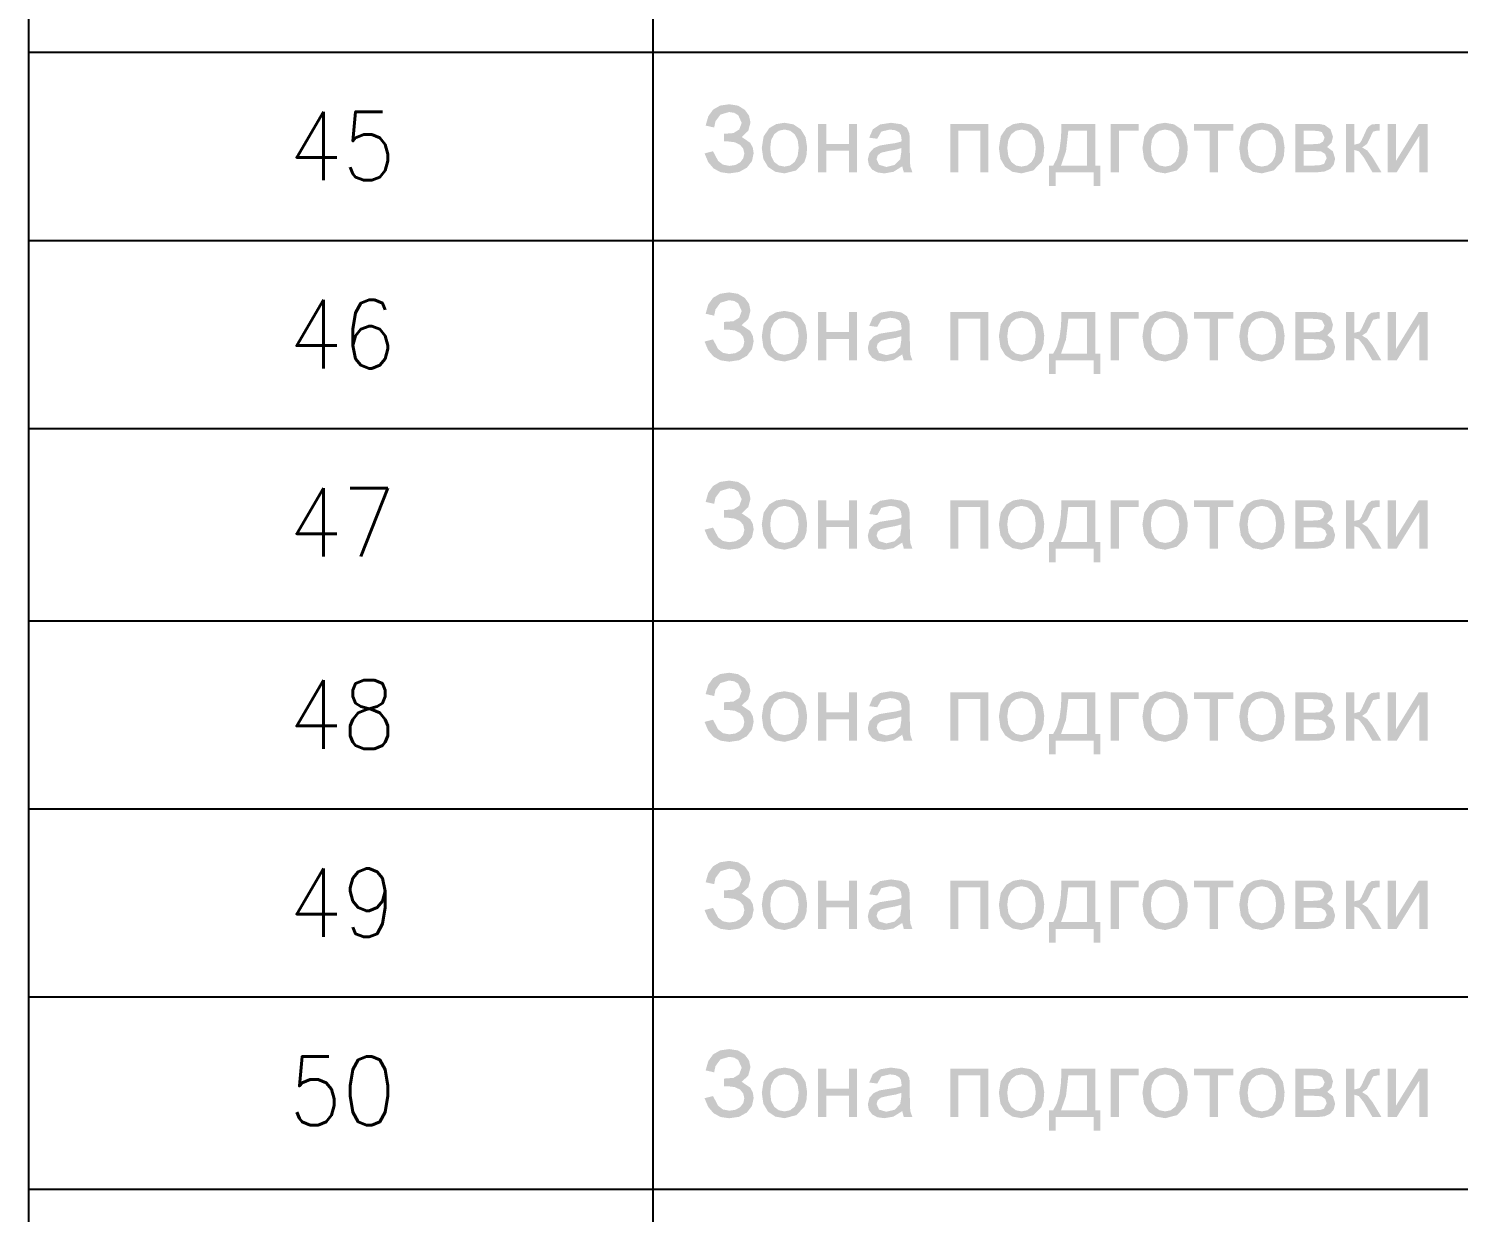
# Model space of a CAD drawing. Header units: millimetres. Extents: x 0 to 420, y 0 to 297.
# Drawn here: x 28.91 to 44.04, y 136.53 to 149.05 of the extents above; entities that cross this region are included whole.
import ezdxf

# ---------------------------------------------------------------- set-up
doc = ezdxf.new("R2010")
doc.units = ezdxf.units.MM
doc.layers.get('0').update_dxf_attribs({"linetype": 'CONTINUOUS'})
doc.styles.get("Standard").update_dxf_attribs({"font": 'STANDARD'})

msp = doc.modelspace()

# ---------------------------------------------------------------- hatches: boundary and pattern name
at = {"true_color": 0x0000fb}
for points in [[(36.063149, 147.731207), (36.152446, 147.754358), (36.207016, 147.65128), (36.258211, 147.612351), (36.323874, 147.599466), (36.390158, 147.608975), (36.440732, 147.6375), (36.472978, 147.679668), (36.483727, 147.730104), (36.472289, 147.782194), (36.438527, 147.822708), (36.384852, 147.848753), (36.315055, 147.857435), (36.270406, 147.857435), (36.270406, 147.939015), (36.369074, 147.946181), (36.429707, 147.984214), (36.456166, 148.054219), (36.419786, 148.134696), (36.37748, 148.160259), (36.322772, 148.168872), (36.23127, 148.141862), (36.178905, 148.071306), (36.164573, 148.005161), (36.074725, 148.025556), (36.102725, 148.124034), (36.153618, 148.194503), (36.227351, 148.23686), (36.323874, 148.251003), (36.416547, 148.236533), (36.488136, 148.193125), (36.533543, 148.130631), (36.54877, 148.058628), (36.525343, 147.970572), (36.455615, 147.904839), (36.546014, 147.843655), (36.573299, 147.793149), (36.582394, 147.733963), (36.564617, 147.649696), (36.511287, 147.580725), (36.429018, 147.534836), (36.324425, 147.51954), (36.232751, 147.532769), (36.158647, 147.572457), (36.102113, 147.638602)], [(37.262357, 148.043746), (37.349449, 148.043746), (37.349449, 147.830977), (37.589779, 147.830977), (37.589779, 148.043746), (37.676871, 148.043746), (37.676871, 147.531667), (37.589779, 147.531667), (37.589779, 147.758767), (37.349449, 147.758767), (37.349449, 147.531667), (37.262357, 147.531667)], [(38.661615, 148.043746), (39.065655, 148.043746), (39.065655, 147.531667), (38.979115, 147.531667), (38.979115, 147.972088), (38.748707, 147.972088), (38.748707, 147.531667), (38.661615, 147.531667)], [(40.358694, 148.043746), (40.653594, 148.043746), (40.653594, 147.972088), (40.445786, 147.972088), (40.445786, 147.531667), (40.358694, 147.531667)], [(41.241099, 148.043746), (41.657267, 148.043746), (41.657267, 147.972088), (41.492453, 147.972088), (41.492453, 147.531667), (41.406464, 147.531667), (41.406464, 147.972088), (41.241099, 147.972088)], [(42.84718, 148.043746), (42.934272, 148.043746), (42.934272, 147.822708), (42.992149, 147.838142), (43.012544, 147.869217), (43.041207, 147.931298), (43.063945, 147.981389), (43.082549, 148.011224), (43.118929, 148.037131), (43.186177, 148.043746), (43.203265, 148.043746), (43.203265, 147.972088), (43.179011, 147.972639), (43.135465, 147.962166), (43.122305, 147.941082), (43.104597, 147.899327), (43.068217, 147.829874), (43.017505, 147.794596), (43.07304, 147.76111), (43.127748, 147.690417), (43.222557, 147.531667), (43.127197, 147.531667), (43.034593, 147.690417), (42.984432, 147.753255), (42.934272, 147.768689), (42.934272, 147.531667), (42.84718, 147.531667)], [(43.28992, 148.043746), (43.377012, 148.043746), (43.377012, 147.653485), (43.617342, 148.043746), (43.711049, 148.043746), (43.711049, 147.531667), (43.624508, 147.531667), (43.624508, 147.919722), (43.383627, 147.531667), (43.28992, 147.531667)], [(36.063149, 145.74154), (36.152446, 145.764691), (36.207016, 145.661614), (36.258211, 145.622684), (36.323874, 145.609799), (36.390158, 145.619308), (36.440732, 145.647833), (36.472978, 145.690001), (36.483727, 145.740437), (36.472289, 145.792527), (36.438527, 145.833042), (36.384852, 145.859087), (36.315055, 145.867768), (36.270406, 145.867768), (36.270406, 145.949348), (36.369074, 145.956514), (36.429707, 145.994548), (36.456166, 146.064552), (36.419786, 146.14503), (36.37748, 146.170592), (36.322772, 146.179205), (36.23127, 146.152195), (36.178905, 146.08164), (36.164573, 146.015494), (36.074725, 146.035889), (36.102725, 146.134367), (36.153618, 146.204836), (36.227351, 146.247194), (36.323874, 146.261336), (36.416547, 146.246867), (36.488136, 146.203458), (36.533543, 146.140964), (36.54877, 146.068962), (36.525343, 145.980905), (36.455615, 145.915173), (36.546014, 145.853988), (36.573299, 145.803483), (36.582394, 145.744296), (36.564617, 145.660029), (36.511287, 145.591058), (36.429018, 145.545169), (36.324425, 145.529873), (36.232751, 145.543102), (36.158647, 145.58279), (36.102113, 145.648936)], [(37.262357, 146.054079), (37.349449, 146.054079), (37.349449, 145.84131), (37.589779, 145.84131), (37.589779, 146.054079), (37.676871, 146.054079), (37.676871, 145.542), (37.589779, 145.542), (37.589779, 145.769101), (37.349449, 145.769101), (37.349449, 145.542), (37.262357, 145.542)], [(38.661615, 146.054079), (39.065655, 146.054079), (39.065655, 145.542), (38.979115, 145.542), (38.979115, 145.982421), (38.748707, 145.982421), (38.748707, 145.542), (38.661615, 145.542)], [(40.358694, 146.054079), (40.653594, 146.054079), (40.653594, 145.982421), (40.445786, 145.982421), (40.445786, 145.542), (40.358694, 145.542)], [(41.241099, 146.054079), (41.657267, 146.054079), (41.657267, 145.982421), (41.492453, 145.982421), (41.492453, 145.542), (41.406464, 145.542), (41.406464, 145.982421), (41.241099, 145.982421)], [(42.84718, 146.054079), (42.934272, 146.054079), (42.934272, 145.833042), (42.992149, 145.848476), (43.012544, 145.87955), (43.041207, 145.941631), (43.063945, 145.991723), (43.082549, 146.021557), (43.118929, 146.047464), (43.186177, 146.054079), (43.203265, 146.054079), (43.203265, 145.982421), (43.179011, 145.982972), (43.135465, 145.972499), (43.122305, 145.951415), (43.104597, 145.909661), (43.068217, 145.840207), (43.017505, 145.80493), (43.07304, 145.771443), (43.127748, 145.70075), (43.222557, 145.542), (43.127197, 145.542), (43.034593, 145.70075), (42.984432, 145.763589), (42.934272, 145.779023), (42.934272, 145.542), (42.84718, 145.542)], [(43.28992, 146.054079), (43.377012, 146.054079), (43.377012, 145.663819), (43.617342, 146.054079), (43.711049, 146.054079), (43.711049, 145.542), (43.624508, 145.542), (43.624508, 145.930056), (43.383627, 145.542), (43.28992, 145.542)], [(36.063149, 143.751873), (36.152446, 143.775024), (36.207016, 143.671947), (36.258211, 143.633017), (36.323874, 143.620133), (36.390158, 143.629641), (36.440732, 143.658167), (36.472978, 143.700335), (36.483727, 143.750771), (36.472289, 143.802861), (36.438527, 143.843375), (36.384852, 143.86942), (36.315055, 143.878102), (36.270406, 143.878102), (36.270406, 143.959681), (36.369074, 143.966847), (36.429707, 144.004881), (36.456166, 144.074885), (36.419786, 144.155363), (36.37748, 144.180925), (36.322772, 144.189538), (36.23127, 144.162529), (36.178905, 144.091973), (36.164573, 144.025827), (36.074725, 144.046222), (36.102725, 144.1447), (36.153618, 144.21517), (36.227351, 144.257527), (36.323874, 144.271669), (36.416547, 144.2572), (36.488136, 144.213792), (36.533543, 144.151298), (36.54877, 144.079295), (36.525343, 143.991238), (36.455615, 143.925506), (36.546014, 143.864321), (36.573299, 143.813816), (36.582394, 143.754629), (36.564617, 143.670362), (36.511287, 143.601391), (36.429018, 143.555503), (36.324425, 143.540207), (36.232751, 143.553436), (36.158647, 143.593123), (36.102113, 143.659269)], [(37.262357, 144.064412), (37.349449, 144.064412), (37.349449, 143.851643), (37.589779, 143.851643), (37.589779, 144.064412), (37.676871, 144.064412), (37.676871, 143.552333), (37.589779, 143.552333), (37.589779, 143.779434), (37.349449, 143.779434), (37.349449, 143.552333), (37.262357, 143.552333)], [(38.661615, 144.064412), (39.065655, 144.064412), (39.065655, 143.552333), (38.979115, 143.552333), (38.979115, 143.992754), (38.748707, 143.992754), (38.748707, 143.552333), (38.661615, 143.552333)], [(40.358694, 144.064412), (40.653594, 144.064412), (40.653594, 143.992754), (40.445786, 143.992754), (40.445786, 143.552333), (40.358694, 143.552333)], [(41.241099, 144.064412), (41.657267, 144.064412), (41.657267, 143.992754), (41.492453, 143.992754), (41.492453, 143.552333), (41.406464, 143.552333), (41.406464, 143.992754), (41.241099, 143.992754)], [(42.84718, 144.064412), (42.934272, 144.064412), (42.934272, 143.843375), (42.992149, 143.858809), (43.012544, 143.889884), (43.041207, 143.951964), (43.063945, 144.002056), (43.082549, 144.031891), (43.118929, 144.057798), (43.186177, 144.064412), (43.203265, 144.064412), (43.203265, 143.992754), (43.179011, 143.993306), (43.135465, 143.982832), (43.122305, 143.961748), (43.104597, 143.919994), (43.068217, 143.850541), (43.017505, 143.815263), (43.07304, 143.781777), (43.127748, 143.711083), (43.222557, 143.552333), (43.127197, 143.552333), (43.034593, 143.711083), (42.984432, 143.773922), (42.934272, 143.789356), (42.934272, 143.552333), (42.84718, 143.552333)], [(43.28992, 144.064412), (43.377012, 144.064412), (43.377012, 143.674152), (43.617342, 144.064412), (43.711049, 144.064412), (43.711049, 143.552333), (43.624508, 143.552333), (43.624508, 143.940389), (43.383627, 143.552333), (43.28992, 143.552333)], [(36.063149, 141.719873), (36.152446, 141.743024), (36.207016, 141.639947), (36.258211, 141.601017), (36.323874, 141.588133), (36.390158, 141.597641), (36.440732, 141.626167), (36.472978, 141.668335), (36.483727, 141.718771), (36.472289, 141.770861), (36.438527, 141.811375), (36.384852, 141.83742), (36.315055, 141.846102), (36.270406, 141.846102), (36.270406, 141.927681), (36.369074, 141.934847), (36.429707, 141.972881), (36.456166, 142.042885), (36.419786, 142.123363), (36.37748, 142.148925), (36.322772, 142.157538), (36.23127, 142.130529), (36.178905, 142.059973), (36.164573, 141.993827), (36.074725, 142.014222), (36.102725, 142.1127), (36.153618, 142.18317), (36.227351, 142.225527), (36.323874, 142.239669), (36.416547, 142.2252), (36.488136, 142.181792), (36.533543, 142.119298), (36.54877, 142.047295), (36.525343, 141.959238), (36.455615, 141.893506), (36.546014, 141.832321), (36.573299, 141.781816), (36.582394, 141.722629), (36.564617, 141.638362), (36.511287, 141.569391), (36.429018, 141.523503), (36.324425, 141.508207), (36.232751, 141.521436), (36.158647, 141.561123), (36.102113, 141.627269)], [(37.262357, 142.032412), (37.349449, 142.032412), (37.349449, 141.819643), (37.589779, 141.819643), (37.589779, 142.032412), (37.676871, 142.032412), (37.676871, 141.520333), (37.589779, 141.520333), (37.589779, 141.747434), (37.349449, 141.747434), (37.349449, 141.520333), (37.262357, 141.520333)], [(38.661615, 142.032412), (39.065655, 142.032412), (39.065655, 141.520333), (38.979115, 141.520333), (38.979115, 141.960754), (38.748707, 141.960754), (38.748707, 141.520333), (38.661615, 141.520333)], [(40.358694, 142.032412), (40.653594, 142.032412), (40.653594, 141.960754), (40.445786, 141.960754), (40.445786, 141.520333), (40.358694, 141.520333)], [(41.241099, 142.032412), (41.657267, 142.032412), (41.657267, 141.960754), (41.492453, 141.960754), (41.492453, 141.520333), (41.406464, 141.520333), (41.406464, 141.960754), (41.241099, 141.960754)], [(42.84718, 142.032412), (42.934272, 142.032412), (42.934272, 141.811375), (42.992149, 141.826809), (43.012544, 141.857884), (43.041207, 141.919964), (43.063945, 141.970056), (43.082549, 141.999891), (43.118929, 142.025798), (43.186177, 142.032412), (43.203265, 142.032412), (43.203265, 141.960754), (43.179011, 141.961306), (43.135465, 141.950832), (43.122305, 141.929748), (43.104597, 141.887994), (43.068217, 141.818541), (43.017505, 141.783263), (43.07304, 141.749777), (43.127748, 141.679083), (43.222557, 141.520333), (43.127197, 141.520333), (43.034593, 141.679083), (42.984432, 141.741922), (42.934272, 141.757356), (42.934272, 141.520333), (42.84718, 141.520333)], [(43.28992, 142.032412), (43.377012, 142.032412), (43.377012, 141.642152), (43.617342, 142.032412), (43.711049, 142.032412), (43.711049, 141.520333), (43.624508, 141.520333), (43.624508, 141.908389), (43.383627, 141.520333), (43.28992, 141.520333)], [(36.063149, 139.730207), (36.152446, 139.753358), (36.207016, 139.65028), (36.258211, 139.611351), (36.323874, 139.598466), (36.390158, 139.607975), (36.440732, 139.6365), (36.472978, 139.678668), (36.483727, 139.729104), (36.472289, 139.781194), (36.438527, 139.821708), (36.384852, 139.847753), (36.315055, 139.856435), (36.270406, 139.856435), (36.270406, 139.938015), (36.369074, 139.945181), (36.429707, 139.983214), (36.456166, 140.053219), (36.419786, 140.133696), (36.37748, 140.159259), (36.322772, 140.167872), (36.23127, 140.140862), (36.178905, 140.070306), (36.164573, 140.004161), (36.074725, 140.024556), (36.102725, 140.123034), (36.153618, 140.193503), (36.227351, 140.23586), (36.323874, 140.250003), (36.416547, 140.235533), (36.488136, 140.192125), (36.533543, 140.129631), (36.54877, 140.057628), (36.525343, 139.969572), (36.455615, 139.903839), (36.546014, 139.842655), (36.573299, 139.792149), (36.582394, 139.732963), (36.564617, 139.648696), (36.511287, 139.579725), (36.429018, 139.533836), (36.324425, 139.51854), (36.232751, 139.531769), (36.158647, 139.571457), (36.102113, 139.637602)], [(37.262357, 140.042746), (37.349449, 140.042746), (37.349449, 139.829977), (37.589779, 139.829977), (37.589779, 140.042746), (37.676871, 140.042746), (37.676871, 139.530667), (37.589779, 139.530667), (37.589779, 139.757767), (37.349449, 139.757767), (37.349449, 139.530667), (37.262357, 139.530667)], [(38.661615, 140.042746), (39.065655, 140.042746), (39.065655, 139.530667), (38.979115, 139.530667), (38.979115, 139.971088), (38.748707, 139.971088), (38.748707, 139.530667), (38.661615, 139.530667)], [(40.358694, 140.042746), (40.653594, 140.042746), (40.653594, 139.971088), (40.445786, 139.971088), (40.445786, 139.530667), (40.358694, 139.530667)], [(41.241099, 140.042746), (41.657267, 140.042746), (41.657267, 139.971088), (41.492453, 139.971088), (41.492453, 139.530667), (41.406464, 139.530667), (41.406464, 139.971088), (41.241099, 139.971088)], [(42.84718, 140.042746), (42.934272, 140.042746), (42.934272, 139.821708), (42.992149, 139.837142), (43.012544, 139.868217), (43.041207, 139.930298), (43.063945, 139.980389), (43.082549, 140.010224), (43.118929, 140.036131), (43.186177, 140.042746), (43.203265, 140.042746), (43.203265, 139.971088), (43.179011, 139.971639), (43.135465, 139.961166), (43.122305, 139.940082), (43.104597, 139.898327), (43.068217, 139.828874), (43.017505, 139.793596), (43.07304, 139.76011), (43.127748, 139.689417), (43.222557, 139.530667), (43.127197, 139.530667), (43.034593, 139.689417), (42.984432, 139.752255), (42.934272, 139.767689), (42.934272, 139.530667), (42.84718, 139.530667)], [(43.28992, 140.042746), (43.377012, 140.042746), (43.377012, 139.652485), (43.617342, 140.042746), (43.711049, 140.042746), (43.711049, 139.530667), (43.624508, 139.530667), (43.624508, 139.918722), (43.383627, 139.530667), (43.28992, 139.530667)], [(36.063149, 137.74054), (36.152446, 137.763691), (36.207016, 137.660614), (36.258211, 137.621684), (36.323874, 137.608799), (36.390158, 137.618308), (36.440732, 137.646833), (36.472978, 137.689001), (36.483727, 137.739437), (36.472289, 137.791527), (36.438527, 137.832042), (36.384852, 137.858087), (36.315055, 137.866768), (36.270406, 137.866768), (36.270406, 137.948348), (36.369074, 137.955514), (36.429707, 137.993548), (36.456166, 138.063552), (36.419786, 138.14403), (36.37748, 138.169592), (36.322772, 138.178205), (36.23127, 138.151195), (36.178905, 138.08064), (36.164573, 138.014494), (36.074725, 138.034889), (36.102725, 138.133367), (36.153618, 138.203836), (36.227351, 138.246194), (36.323874, 138.260336), (36.416547, 138.245867), (36.488136, 138.202458), (36.533543, 138.139964), (36.54877, 138.067962), (36.525343, 137.979905), (36.455615, 137.914173), (36.546014, 137.852988), (36.573299, 137.802483), (36.582394, 137.743296), (36.564617, 137.659029), (36.511287, 137.590058), (36.429018, 137.544169), (36.324425, 137.528873), (36.232751, 137.542102), (36.158647, 137.58179), (36.102113, 137.647936)], [(37.262357, 138.053079), (37.349449, 138.053079), (37.349449, 137.84031), (37.589779, 137.84031), (37.589779, 138.053079), (37.676871, 138.053079), (37.676871, 137.541), (37.589779, 137.541), (37.589779, 137.768101), (37.349449, 137.768101), (37.349449, 137.541), (37.262357, 137.541)], [(38.661615, 138.053079), (39.065655, 138.053079), (39.065655, 137.541), (38.979115, 137.541), (38.979115, 137.981421), (38.748707, 137.981421), (38.748707, 137.541), (38.661615, 137.541)], [(40.358694, 138.053079), (40.653594, 138.053079), (40.653594, 137.981421), (40.445786, 137.981421), (40.445786, 137.541), (40.358694, 137.541)], [(41.241099, 138.053079), (41.657267, 138.053079), (41.657267, 137.981421), (41.492453, 137.981421), (41.492453, 137.541), (41.406464, 137.541), (41.406464, 137.981421), (41.241099, 137.981421)], [(42.84718, 138.053079), (42.934272, 138.053079), (42.934272, 137.832042), (42.992149, 137.847476), (43.012544, 137.87855), (43.041207, 137.940631), (43.063945, 137.990723), (43.082549, 138.020557), (43.118929, 138.046464), (43.186177, 138.053079), (43.203265, 138.053079), (43.203265, 137.981421), (43.179011, 137.981972), (43.135465, 137.971499), (43.122305, 137.950415), (43.104597, 137.908661), (43.068217, 137.839207), (43.017505, 137.80393), (43.07304, 137.770443), (43.127748, 137.69975), (43.222557, 137.541), (43.127197, 137.541), (43.034593, 137.69975), (42.984432, 137.762589), (42.934272, 137.778023), (42.934272, 137.541), (42.84718, 137.541)], [(43.28992, 138.053079), (43.377012, 138.053079), (43.377012, 137.662819), (43.617342, 138.053079), (43.711049, 138.053079), (43.711049, 137.541), (43.624508, 137.541), (43.624508, 137.929056), (43.383627, 137.541), (43.28992, 137.541)]]:
    msp.add_hatch(color=0, dxfattribs=at).paths.add_polyline_path(points, flags=0)
h = msp.add_hatch(color=0, dxfattribs=at)
h.paths.add_polyline_path([(36.668517, 147.787982), (36.688085, 147.911661), (36.747341, 147.998546), (36.820584, 148.04099), (36.908296, 148.055321), (37.004276, 148.037958), (37.080826, 147.985868), (37.131193, 147.90353), (37.148074, 147.795148), (37.140633, 147.706402), (37.118309, 147.639154), (37.032319, 147.55151), (36.908296, 147.520091), (36.811144, 147.537179), (36.734663, 147.588993), (36.685054, 147.672984)], flags=0)
h.paths.add_polyline_path([(36.757263, 147.787982), (36.768011, 147.70151), (36.800257, 147.640256), (36.848696, 147.603807), (36.908296, 147.591749), (36.967414, 147.603876), (37.015783, 147.640807), (37.048029, 147.70275), (37.058777, 147.790738), (37.048029, 147.873834), (37.015783, 147.934605), (36.967414, 147.97133), (36.908296, 147.983663), (36.848696, 147.97133), (36.800257, 147.934605), (36.768011, 147.873489)], flags=0)
h = msp.add_hatch(color=0, dxfattribs=at)
h.paths.add_polyline_path([(38.153674, 147.595056), (38.060518, 147.536628), (37.964607, 147.520091), (37.889917, 147.530426), (37.835071, 147.561432), (37.801103, 147.608286), (37.789872, 147.666714), (37.806959, 147.735065), (37.851608, 147.785226), (37.914446, 147.813889), (37.991616, 147.827118), (38.082429, 147.840347), (38.145957, 147.856884), (38.146508, 147.879484), (38.140376, 147.924614), (38.122254, 147.954449), (38.0805, 147.976291), (38.023036, 147.983663), (37.932636, 147.962166), (37.889641, 147.886098), (37.804754, 147.897674), (37.842788, 147.985868), (37.919407, 148.037131), (38.035714, 148.055321), (38.142098, 148.039887), (38.202732, 148.000751), (38.229741, 147.942322), (38.234151, 147.861845), (38.234151, 147.746089), (38.23546, 147.647353), (38.239663, 147.592852), (38.261712, 147.531667), (38.170761, 147.531667)], flags=0)
h.paths.add_polyline_path([(38.145957, 147.788533), (38.086908, 147.770618), (38.004294, 147.756011), (37.928778, 147.738372), (37.894602, 147.71026), (37.882476, 147.668919), (37.908383, 147.611042), (37.985553, 147.587891), (38.07485, 147.609939), (38.132176, 147.670022), (38.145957, 147.757114)], flags=0)
h = msp.add_hatch(color=0, dxfattribs=at)
h.paths.add_polyline_path([(39.176277, 147.787982), (39.195845, 147.911661), (39.255101, 147.998546), (39.328344, 148.04099), (39.416056, 148.055321), (39.512036, 148.037958), (39.588586, 147.985868), (39.638954, 147.90353), (39.655835, 147.795148), (39.648393, 147.706402), (39.626069, 147.639154), (39.540079, 147.55151), (39.416056, 147.520091), (39.318904, 147.537179), (39.242423, 147.588993), (39.192814, 147.672984)], flags=0)
h.paths.add_polyline_path([(39.265023, 147.787982), (39.275772, 147.70151), (39.308018, 147.640256), (39.356456, 147.603807), (39.416056, 147.591749), (39.475174, 147.603876), (39.523543, 147.640807), (39.555789, 147.70275), (39.566538, 147.790738), (39.555789, 147.873834), (39.523543, 147.934605), (39.475174, 147.97133), (39.416056, 147.983663), (39.356456, 147.97133), (39.308018, 147.934605), (39.275772, 147.873489)], flags=0)
h = msp.add_hatch(color=0, dxfattribs=at)
h.paths.add_polyline_path([(40.694664, 147.787982), (40.714232, 147.911661), (40.773487, 147.998546), (40.84673, 148.04099), (40.934442, 148.055321), (41.030423, 148.037958), (41.106973, 147.985868), (41.15734, 147.90353), (41.174221, 147.795148), (41.166779, 147.706402), (41.144455, 147.639154), (41.058466, 147.55151), (40.934442, 147.520091), (40.837291, 147.537179), (40.760809, 147.588993), (40.7112, 147.672984)], flags=0)
h.paths.add_polyline_path([(40.783409, 147.787982), (40.794158, 147.70151), (40.826404, 147.640256), (40.874842, 147.603807), (40.934442, 147.591749), (40.99356, 147.603876), (41.041929, 147.640807), (41.074175, 147.70275), (41.084924, 147.790738), (41.074175, 147.873834), (41.041929, 147.934605), (40.99356, 147.97133), (40.934442, 147.983663), (40.874842, 147.97133), (40.826404, 147.934605), (40.794158, 147.873489)], flags=0)
h = msp.add_hatch(color=0, dxfattribs=at)
h.paths.add_polyline_path([(41.718363, 147.787982), (41.737931, 147.911661), (41.797187, 147.998546), (41.870429, 148.04099), (41.958141, 148.055321), (42.054122, 148.037958), (42.130672, 147.985868), (42.181039, 147.90353), (42.19792, 147.795148), (42.190479, 147.706402), (42.168155, 147.639154), (42.082165, 147.55151), (41.958141, 147.520091), (41.86099, 147.537179), (41.784509, 147.588993), (41.734899, 147.672984)], flags=0)
h.paths.add_polyline_path([(41.807109, 147.787982), (41.817857, 147.70151), (41.850103, 147.640256), (41.898541, 147.603807), (41.958141, 147.591749), (42.017259, 147.603876), (42.065628, 147.640807), (42.097875, 147.70275), (42.108623, 147.790738), (42.097875, 147.873834), (42.065628, 147.934605), (42.017259, 147.97133), (41.958141, 147.983663), (41.898541, 147.97133), (41.850103, 147.934605), (41.817857, 147.873489)], flags=0)
h = msp.add_hatch(color=0, dxfattribs=at)
h.paths.add_polyline_path([(39.837917, 148.043746), (40.195104, 148.043746), (40.195104, 147.603325), (40.250777, 147.603325), (40.250777, 147.386697), (40.179119, 147.386697), (40.179119, 147.531667), (39.776181, 147.531667), (39.776181, 147.386697), (39.704523, 147.386697), (39.704523, 147.603325), (39.750274, 147.603325), (39.789858, 147.677334), (39.81766, 147.775373), (39.833679, 147.897493)], flags=0)
h.paths.add_polyline_path([(39.910677, 147.972088), (39.886355, 147.755047), (39.833507, 147.603325), (40.108564, 147.603325), (40.108564, 147.972088)], flags=0)
h = msp.add_hatch(color=0, dxfattribs=at)
h.paths.add_polyline_path([(42.312203, 148.043746), (42.512294, 148.043746), (42.576442, 148.040576), (42.621986, 148.031619), (42.683722, 147.986419), (42.709629, 147.908147), (42.694195, 147.843655), (42.648995, 147.798455), (42.708527, 147.753255), (42.73278, 147.674983), (42.717139, 147.611455), (42.680415, 147.566944), (42.622537, 147.540417), (42.543162, 147.531667), (42.312203, 147.531667)], flags=0)
h.paths.add_polyline_path([(42.399295, 147.82822), (42.491899, 147.82822), (42.567416, 147.833733), (42.604898, 147.857435), (42.621435, 147.899878), (42.592771, 147.956102), (42.553842, 147.968022), (42.494655, 147.972088), (42.399295, 147.972088)], flags=0)
h.paths.add_polyline_path([(42.399295, 147.603325), (42.513396, 147.603325), (42.575477, 147.607528), (42.61482, 147.620412), (42.643483, 147.679392), (42.627498, 147.724592), (42.586157, 147.751602), (42.504026, 147.757114), (42.399295, 147.757114)], flags=0)
h = msp.add_hatch(color=0, dxfattribs=at)
h.paths.add_polyline_path([(36.668517, 145.798315), (36.688085, 145.921994), (36.747341, 146.008879), (36.820584, 146.051323), (36.908296, 146.065655), (37.004276, 146.048291), (37.080826, 145.996201), (37.131193, 145.913864), (37.148074, 145.805481), (37.140633, 145.716735), (37.118309, 145.649487), (37.032319, 145.561844), (36.908296, 145.530424), (36.811144, 145.547512), (36.734663, 145.599326), (36.685054, 145.683318)], flags=0)
h.paths.add_polyline_path([(36.757263, 145.798315), (36.768011, 145.711843), (36.800257, 145.650589), (36.848696, 145.61414), (36.908296, 145.602082), (36.967414, 145.614209), (37.015783, 145.651141), (37.048029, 145.713083), (37.058777, 145.801071), (37.048029, 145.884167), (37.015783, 145.944938), (36.967414, 145.981663), (36.908296, 145.993997), (36.848696, 145.981663), (36.800257, 145.944938), (36.768011, 145.883822)], flags=0)
h = msp.add_hatch(color=0, dxfattribs=at)
h.paths.add_polyline_path([(38.153674, 145.60539), (38.060518, 145.546961), (37.964607, 145.530424), (37.889917, 145.54076), (37.835071, 145.571766), (37.801103, 145.618619), (37.789872, 145.677048), (37.806959, 145.745398), (37.851608, 145.795559), (37.914446, 145.824222), (37.991616, 145.837451), (38.082429, 145.850681), (38.145957, 145.867217), (38.146508, 145.889817), (38.140376, 145.934948), (38.122254, 145.964782), (38.0805, 145.986624), (38.023036, 145.993997), (37.932636, 145.972499), (37.889641, 145.896431), (37.804754, 145.908007), (37.842788, 145.996201), (37.919407, 146.047464), (38.035714, 146.065655), (38.142098, 146.05022), (38.202732, 146.011084), (38.229741, 145.952655), (38.234151, 145.872178), (38.234151, 145.756423), (38.23546, 145.657686), (38.239663, 145.603185), (38.261712, 145.542), (38.170761, 145.542)], flags=0)
h.paths.add_polyline_path([(38.145957, 145.798866), (38.086908, 145.780952), (38.004294, 145.766345), (37.928778, 145.748706), (37.894602, 145.720594), (37.882476, 145.679253), (37.908383, 145.621375), (37.985553, 145.598224), (38.07485, 145.620273), (38.132176, 145.680355), (38.145957, 145.767447)], flags=0)
h = msp.add_hatch(color=0, dxfattribs=at)
h.paths.add_polyline_path([(39.176277, 145.798315), (39.195845, 145.921994), (39.255101, 146.008879), (39.328344, 146.051323), (39.416056, 146.065655), (39.512036, 146.048291), (39.588586, 145.996201), (39.638954, 145.913864), (39.655835, 145.805481), (39.648393, 145.716735), (39.626069, 145.649487), (39.540079, 145.561844), (39.416056, 145.530424), (39.318904, 145.547512), (39.242423, 145.599326), (39.192814, 145.683318)], flags=0)
h.paths.add_polyline_path([(39.265023, 145.798315), (39.275772, 145.711843), (39.308018, 145.650589), (39.356456, 145.61414), (39.416056, 145.602082), (39.475174, 145.614209), (39.523543, 145.651141), (39.555789, 145.713083), (39.566538, 145.801071), (39.555789, 145.884167), (39.523543, 145.944938), (39.475174, 145.981663), (39.416056, 145.993997), (39.356456, 145.981663), (39.308018, 145.944938), (39.275772, 145.883822)], flags=0)
h = msp.add_hatch(color=0, dxfattribs=at)
h.paths.add_polyline_path([(39.837917, 146.054079), (40.195104, 146.054079), (40.195104, 145.613658), (40.250777, 145.613658), (40.250777, 145.39703), (40.179119, 145.39703), (40.179119, 145.542), (39.776181, 145.542), (39.776181, 145.39703), (39.704523, 145.39703), (39.704523, 145.613658), (39.750274, 145.613658), (39.789858, 145.687667), (39.81766, 145.785706), (39.833679, 145.907826)], flags=0)
h.paths.add_polyline_path([(39.910677, 145.982421), (39.886355, 145.76538), (39.833507, 145.613658), (40.108564, 145.613658), (40.108564, 145.982421)], flags=0)
h = msp.add_hatch(color=0, dxfattribs=at)
h.paths.add_polyline_path([(40.694664, 145.798315), (40.714232, 145.921994), (40.773487, 146.008879), (40.84673, 146.051323), (40.934442, 146.065655), (41.030423, 146.048291), (41.106973, 145.996201), (41.15734, 145.913864), (41.174221, 145.805481), (41.166779, 145.716735), (41.144455, 145.649487), (41.058466, 145.561844), (40.934442, 145.530424), (40.837291, 145.547512), (40.760809, 145.599326), (40.7112, 145.683318)], flags=0)
h.paths.add_polyline_path([(40.783409, 145.798315), (40.794158, 145.711843), (40.826404, 145.650589), (40.874842, 145.61414), (40.934442, 145.602082), (40.99356, 145.614209), (41.041929, 145.651141), (41.074175, 145.713083), (41.084924, 145.801071), (41.074175, 145.884167), (41.041929, 145.944938), (40.99356, 145.981663), (40.934442, 145.993997), (40.874842, 145.981663), (40.826404, 145.944938), (40.794158, 145.883822)], flags=0)
h = msp.add_hatch(color=0, dxfattribs=at)
h.paths.add_polyline_path([(41.718363, 145.798315), (41.737931, 145.921994), (41.797187, 146.008879), (41.870429, 146.051323), (41.958141, 146.065655), (42.054122, 146.048291), (42.130672, 145.996201), (42.181039, 145.913864), (42.19792, 145.805481), (42.190479, 145.716735), (42.168155, 145.649487), (42.082165, 145.561844), (41.958141, 145.530424), (41.86099, 145.547512), (41.784509, 145.599326), (41.734899, 145.683318)], flags=0)
h.paths.add_polyline_path([(41.807109, 145.798315), (41.817857, 145.711843), (41.850103, 145.650589), (41.898541, 145.61414), (41.958141, 145.602082), (42.017259, 145.614209), (42.065628, 145.651141), (42.097875, 145.713083), (42.108623, 145.801071), (42.097875, 145.884167), (42.065628, 145.944938), (42.017259, 145.981663), (41.958141, 145.993997), (41.898541, 145.981663), (41.850103, 145.944938), (41.817857, 145.883822)], flags=0)
h = msp.add_hatch(color=0, dxfattribs=at)
h.paths.add_polyline_path([(42.312203, 146.054079), (42.512294, 146.054079), (42.576442, 146.05091), (42.621986, 146.041952), (42.683722, 145.996753), (42.709629, 145.91848), (42.694195, 145.853988), (42.648995, 145.808788), (42.708527, 145.763589), (42.73278, 145.685316), (42.717139, 145.621788), (42.680415, 145.577278), (42.622537, 145.550751), (42.543162, 145.542), (42.312203, 145.542)], flags=0)
h.paths.add_polyline_path([(42.399295, 145.838554), (42.491899, 145.838554), (42.567416, 145.844066), (42.604898, 145.867768), (42.621435, 145.910212), (42.592771, 145.966436), (42.553842, 145.978356), (42.494655, 145.982421), (42.399295, 145.982421)], flags=0)
h.paths.add_polyline_path([(42.399295, 145.613658), (42.513396, 145.613658), (42.575477, 145.617861), (42.61482, 145.630746), (42.643483, 145.689726), (42.627498, 145.734925), (42.586157, 145.761935), (42.504026, 145.767447), (42.399295, 145.767447)], flags=0)
h = msp.add_hatch(color=0, dxfattribs=at)
h.paths.add_polyline_path([(36.668517, 143.808648), (36.688085, 143.932327), (36.747341, 144.019213), (36.820584, 144.061656), (36.908296, 144.075988), (37.004276, 144.058625), (37.080826, 144.006535), (37.131193, 143.924197), (37.148074, 143.815814), (37.140633, 143.727069), (37.118309, 143.65982), (37.032319, 143.572177), (36.908296, 143.540758), (36.811144, 143.557845), (36.734663, 143.60966), (36.685054, 143.693651)], flags=0)
h.paths.add_polyline_path([(36.757263, 143.808648), (36.768011, 143.722177), (36.800257, 143.660923), (36.848696, 143.624474), (36.908296, 143.612416), (36.967414, 143.624543), (37.015783, 143.661474), (37.048029, 143.723417), (37.058777, 143.811405), (37.048029, 143.8945), (37.015783, 143.955272), (36.967414, 143.991996), (36.908296, 144.00433), (36.848696, 143.991996), (36.800257, 143.955272), (36.768011, 143.894156)], flags=0)
h = msp.add_hatch(color=0, dxfattribs=at)
h.paths.add_polyline_path([(38.153674, 143.615723), (38.060518, 143.557294), (37.964607, 143.540758), (37.889917, 143.551093), (37.835071, 143.582099), (37.801103, 143.628952), (37.789872, 143.687381), (37.806959, 143.755732), (37.851608, 143.805892), (37.914446, 143.834556), (37.991616, 143.847785), (38.082429, 143.861014), (38.145957, 143.87755), (38.146508, 143.90015), (38.140376, 143.945281), (38.122254, 143.975115), (38.0805, 143.996957), (38.023036, 144.00433), (37.932636, 143.982832), (37.889641, 143.906765), (37.804754, 143.91834), (37.842788, 144.006535), (37.919407, 144.057798), (38.035714, 144.075988), (38.142098, 144.060554), (38.202732, 144.021418), (38.229741, 143.962989), (38.234151, 143.882511), (38.234151, 143.766756), (38.23546, 143.66802), (38.239663, 143.613518), (38.261712, 143.552333), (38.170761, 143.552333)], flags=0)
h.paths.add_polyline_path([(38.145957, 143.8092), (38.086908, 143.791285), (38.004294, 143.776678), (37.928778, 143.759039), (37.894602, 143.730927), (37.882476, 143.689586), (37.908383, 143.631708), (37.985553, 143.608557), (38.07485, 143.630606), (38.132176, 143.690688), (38.145957, 143.77778)], flags=0)
h = msp.add_hatch(color=0, dxfattribs=at)
h.paths.add_polyline_path([(39.176277, 143.808648), (39.195845, 143.932327), (39.255101, 144.019213), (39.328344, 144.061656), (39.416056, 144.075988), (39.512036, 144.058625), (39.588586, 144.006535), (39.638954, 143.924197), (39.655835, 143.815814), (39.648393, 143.727069), (39.626069, 143.65982), (39.540079, 143.572177), (39.416056, 143.540758), (39.318904, 143.557845), (39.242423, 143.60966), (39.192814, 143.693651)], flags=0)
h.paths.add_polyline_path([(39.265023, 143.808648), (39.275772, 143.722177), (39.308018, 143.660923), (39.356456, 143.624474), (39.416056, 143.612416), (39.475174, 143.624543), (39.523543, 143.661474), (39.555789, 143.723417), (39.566538, 143.811405), (39.555789, 143.8945), (39.523543, 143.955272), (39.475174, 143.991996), (39.416056, 144.00433), (39.356456, 143.991996), (39.308018, 143.955272), (39.275772, 143.894156)], flags=0)
h = msp.add_hatch(color=0, dxfattribs=at)
h.paths.add_polyline_path([(39.837917, 144.064412), (40.195104, 144.064412), (40.195104, 143.623991), (40.250777, 143.623991), (40.250777, 143.407364), (40.179119, 143.407364), (40.179119, 143.552333), (39.776181, 143.552333), (39.776181, 143.407364), (39.704523, 143.407364), (39.704523, 143.623991), (39.750274, 143.623991), (39.789858, 143.698001), (39.81766, 143.796039), (39.833679, 143.918159)], flags=0)
h.paths.add_polyline_path([(39.910677, 143.992754), (39.886355, 143.775713), (39.833507, 143.623991), (40.108564, 143.623991), (40.108564, 143.992754)], flags=0)
h = msp.add_hatch(color=0, dxfattribs=at)
h.paths.add_polyline_path([(40.694664, 143.808648), (40.714232, 143.932327), (40.773487, 144.019213), (40.84673, 144.061656), (40.934442, 144.075988), (41.030423, 144.058625), (41.106973, 144.006535), (41.15734, 143.924197), (41.174221, 143.815814), (41.166779, 143.727069), (41.144455, 143.65982), (41.058466, 143.572177), (40.934442, 143.540758), (40.837291, 143.557845), (40.760809, 143.60966), (40.7112, 143.693651)], flags=0)
h.paths.add_polyline_path([(40.783409, 143.808648), (40.794158, 143.722177), (40.826404, 143.660923), (40.874842, 143.624474), (40.934442, 143.612416), (40.99356, 143.624543), (41.041929, 143.661474), (41.074175, 143.723417), (41.084924, 143.811405), (41.074175, 143.8945), (41.041929, 143.955272), (40.99356, 143.991996), (40.934442, 144.00433), (40.874842, 143.991996), (40.826404, 143.955272), (40.794158, 143.894156)], flags=0)
h = msp.add_hatch(color=0, dxfattribs=at)
h.paths.add_polyline_path([(41.718363, 143.808648), (41.737931, 143.932327), (41.797187, 144.019213), (41.870429, 144.061656), (41.958141, 144.075988), (42.054122, 144.058625), (42.130672, 144.006535), (42.181039, 143.924197), (42.19792, 143.815814), (42.190479, 143.727069), (42.168155, 143.65982), (42.082165, 143.572177), (41.958141, 143.540758), (41.86099, 143.557845), (41.784509, 143.60966), (41.734899, 143.693651)], flags=0)
h.paths.add_polyline_path([(41.807109, 143.808648), (41.817857, 143.722177), (41.850103, 143.660923), (41.898541, 143.624474), (41.958141, 143.612416), (42.017259, 143.624543), (42.065628, 143.661474), (42.097875, 143.723417), (42.108623, 143.811405), (42.097875, 143.8945), (42.065628, 143.955272), (42.017259, 143.991996), (41.958141, 144.00433), (41.898541, 143.991996), (41.850103, 143.955272), (41.817857, 143.894156)], flags=0)
h = msp.add_hatch(color=0, dxfattribs=at)
h.paths.add_polyline_path([(42.312203, 144.064412), (42.512294, 144.064412), (42.576442, 144.061243), (42.621986, 144.052286), (42.683722, 144.007086), (42.709629, 143.928813), (42.694195, 143.864321), (42.648995, 143.819122), (42.708527, 143.773922), (42.73278, 143.695649), (42.717139, 143.632122), (42.680415, 143.587611), (42.622537, 143.561084), (42.543162, 143.552333), (42.312203, 143.552333)], flags=0)
h.paths.add_polyline_path([(42.399295, 143.848887), (42.491899, 143.848887), (42.567416, 143.854399), (42.604898, 143.878102), (42.621435, 143.920545), (42.592771, 143.976769), (42.553842, 143.988689), (42.494655, 143.992754), (42.399295, 143.992754)], flags=0)
h.paths.add_polyline_path([(42.399295, 143.623991), (42.513396, 143.623991), (42.575477, 143.628194), (42.61482, 143.641079), (42.643483, 143.700059), (42.627498, 143.745259), (42.586157, 143.772268), (42.504026, 143.77778), (42.399295, 143.77778)], flags=0)
h = msp.add_hatch(color=0, dxfattribs=at)
h.paths.add_polyline_path([(36.668517, 141.776648), (36.688085, 141.900327), (36.747341, 141.987213), (36.820584, 142.029656), (36.908296, 142.043988), (37.004276, 142.026625), (37.080826, 141.974535), (37.131193, 141.892197), (37.148074, 141.783814), (37.140633, 141.695069), (37.118309, 141.62782), (37.032319, 141.540177), (36.908296, 141.508758), (36.811144, 141.525845), (36.734663, 141.57766), (36.685054, 141.661651)], flags=0)
h.paths.add_polyline_path([(36.757263, 141.776648), (36.768011, 141.690177), (36.800257, 141.628923), (36.848696, 141.592474), (36.908296, 141.580416), (36.967414, 141.592543), (37.015783, 141.629474), (37.048029, 141.691417), (37.058777, 141.779405), (37.048029, 141.8625), (37.015783, 141.923272), (36.967414, 141.959996), (36.908296, 141.97233), (36.848696, 141.959996), (36.800257, 141.923272), (36.768011, 141.862156)], flags=0)
h = msp.add_hatch(color=0, dxfattribs=at)
h.paths.add_polyline_path([(38.153674, 141.583723), (38.060518, 141.525294), (37.964607, 141.508758), (37.889917, 141.519093), (37.835071, 141.550099), (37.801103, 141.596952), (37.789872, 141.655381), (37.806959, 141.723732), (37.851608, 141.773892), (37.914446, 141.802556), (37.991616, 141.815785), (38.082429, 141.829014), (38.145957, 141.84555), (38.146508, 141.86815), (38.140376, 141.913281), (38.122254, 141.943115), (38.0805, 141.964957), (38.023036, 141.97233), (37.932636, 141.950832), (37.889641, 141.874765), (37.804754, 141.88634), (37.842788, 141.974535), (37.919407, 142.025798), (38.035714, 142.043988), (38.142098, 142.028554), (38.202732, 141.989418), (38.229741, 141.930989), (38.234151, 141.850511), (38.234151, 141.734756), (38.23546, 141.63602), (38.239663, 141.581518), (38.261712, 141.520333), (38.170761, 141.520333)], flags=0)
h.paths.add_polyline_path([(38.145957, 141.7772), (38.086908, 141.759285), (38.004294, 141.744678), (37.928778, 141.727039), (37.894602, 141.698927), (37.882476, 141.657586), (37.908383, 141.599708), (37.985553, 141.576557), (38.07485, 141.598606), (38.132176, 141.658688), (38.145957, 141.74578)], flags=0)
h = msp.add_hatch(color=0, dxfattribs=at)
h.paths.add_polyline_path([(39.176277, 141.776648), (39.195845, 141.900327), (39.255101, 141.987213), (39.328344, 142.029656), (39.416056, 142.043988), (39.512036, 142.026625), (39.588586, 141.974535), (39.638954, 141.892197), (39.655835, 141.783814), (39.648393, 141.695069), (39.626069, 141.62782), (39.540079, 141.540177), (39.416056, 141.508758), (39.318904, 141.525845), (39.242423, 141.57766), (39.192814, 141.661651)], flags=0)
h.paths.add_polyline_path([(39.265023, 141.776648), (39.275772, 141.690177), (39.308018, 141.628923), (39.356456, 141.592474), (39.416056, 141.580416), (39.475174, 141.592543), (39.523543, 141.629474), (39.555789, 141.691417), (39.566538, 141.779405), (39.555789, 141.8625), (39.523543, 141.923272), (39.475174, 141.959996), (39.416056, 141.97233), (39.356456, 141.959996), (39.308018, 141.923272), (39.275772, 141.862156)], flags=0)
h = msp.add_hatch(color=0, dxfattribs=at)
h.paths.add_polyline_path([(39.837917, 142.032412), (40.195104, 142.032412), (40.195104, 141.591991), (40.250777, 141.591991), (40.250777, 141.375364), (40.179119, 141.375364), (40.179119, 141.520333), (39.776181, 141.520333), (39.776181, 141.375364), (39.704523, 141.375364), (39.704523, 141.591991), (39.750274, 141.591991), (39.789858, 141.666001), (39.81766, 141.764039), (39.833679, 141.886159)], flags=0)
h.paths.add_polyline_path([(39.910677, 141.960754), (39.886355, 141.743713), (39.833507, 141.591991), (40.108564, 141.591991), (40.108564, 141.960754)], flags=0)
h = msp.add_hatch(color=0, dxfattribs=at)
h.paths.add_polyline_path([(40.694664, 141.776648), (40.714232, 141.900327), (40.773487, 141.987213), (40.84673, 142.029656), (40.934442, 142.043988), (41.030423, 142.026625), (41.106973, 141.974535), (41.15734, 141.892197), (41.174221, 141.783814), (41.166779, 141.695069), (41.144455, 141.62782), (41.058466, 141.540177), (40.934442, 141.508758), (40.837291, 141.525845), (40.760809, 141.57766), (40.7112, 141.661651)], flags=0)
h.paths.add_polyline_path([(40.783409, 141.776648), (40.794158, 141.690177), (40.826404, 141.628923), (40.874842, 141.592474), (40.934442, 141.580416), (40.99356, 141.592543), (41.041929, 141.629474), (41.074175, 141.691417), (41.084924, 141.779405), (41.074175, 141.8625), (41.041929, 141.923272), (40.99356, 141.959996), (40.934442, 141.97233), (40.874842, 141.959996), (40.826404, 141.923272), (40.794158, 141.862156)], flags=0)
h = msp.add_hatch(color=0, dxfattribs=at)
h.paths.add_polyline_path([(41.718363, 141.776648), (41.737931, 141.900327), (41.797187, 141.987213), (41.870429, 142.029656), (41.958141, 142.043988), (42.054122, 142.026625), (42.130672, 141.974535), (42.181039, 141.892197), (42.19792, 141.783814), (42.190479, 141.695069), (42.168155, 141.62782), (42.082165, 141.540177), (41.958141, 141.508758), (41.86099, 141.525845), (41.784509, 141.57766), (41.734899, 141.661651)], flags=0)
h.paths.add_polyline_path([(41.807109, 141.776648), (41.817857, 141.690177), (41.850103, 141.628923), (41.898541, 141.592474), (41.958141, 141.580416), (42.017259, 141.592543), (42.065628, 141.629474), (42.097875, 141.691417), (42.108623, 141.779405), (42.097875, 141.8625), (42.065628, 141.923272), (42.017259, 141.959996), (41.958141, 141.97233), (41.898541, 141.959996), (41.850103, 141.923272), (41.817857, 141.862156)], flags=0)
h = msp.add_hatch(color=0, dxfattribs=at)
h.paths.add_polyline_path([(42.312203, 142.032412), (42.512294, 142.032412), (42.576442, 142.029243), (42.621986, 142.020286), (42.683722, 141.975086), (42.709629, 141.896813), (42.694195, 141.832321), (42.648995, 141.787122), (42.708527, 141.741922), (42.73278, 141.663649), (42.717139, 141.600122), (42.680415, 141.555611), (42.622537, 141.529084), (42.543162, 141.520333), (42.312203, 141.520333)], flags=0)
h.paths.add_polyline_path([(42.399295, 141.816887), (42.491899, 141.816887), (42.567416, 141.822399), (42.604898, 141.846102), (42.621435, 141.888545), (42.592771, 141.944769), (42.553842, 141.956689), (42.494655, 141.960754), (42.399295, 141.960754)], flags=0)
h.paths.add_polyline_path([(42.399295, 141.591991), (42.513396, 141.591991), (42.575477, 141.596194), (42.61482, 141.609079), (42.643483, 141.668059), (42.627498, 141.713259), (42.586157, 141.740268), (42.504026, 141.74578), (42.399295, 141.74578)], flags=0)
h = msp.add_hatch(color=0, dxfattribs=at)
h.paths.add_polyline_path([(36.668517, 139.786982), (36.688085, 139.910661), (36.747341, 139.997546), (36.820584, 140.03999), (36.908296, 140.054321), (37.004276, 140.036958), (37.080826, 139.984868), (37.131193, 139.90253), (37.148074, 139.794148), (37.140633, 139.705402), (37.118309, 139.638154), (37.032319, 139.55051), (36.908296, 139.519091), (36.811144, 139.536179), (36.734663, 139.587993), (36.685054, 139.671984)], flags=0)
h.paths.add_polyline_path([(36.757263, 139.786982), (36.768011, 139.70051), (36.800257, 139.639256), (36.848696, 139.602807), (36.908296, 139.590749), (36.967414, 139.602876), (37.015783, 139.639807), (37.048029, 139.70175), (37.058777, 139.789738), (37.048029, 139.872834), (37.015783, 139.933605), (36.967414, 139.97033), (36.908296, 139.982663), (36.848696, 139.97033), (36.800257, 139.933605), (36.768011, 139.872489)], flags=0)
h = msp.add_hatch(color=0, dxfattribs=at)
h.paths.add_polyline_path([(38.153674, 139.594056), (38.060518, 139.535628), (37.964607, 139.519091), (37.889917, 139.529426), (37.835071, 139.560432), (37.801103, 139.607286), (37.789872, 139.665714), (37.806959, 139.734065), (37.851608, 139.784226), (37.914446, 139.812889), (37.991616, 139.826118), (38.082429, 139.839347), (38.145957, 139.855884), (38.146508, 139.878484), (38.140376, 139.923614), (38.122254, 139.953449), (38.0805, 139.975291), (38.023036, 139.982663), (37.932636, 139.961166), (37.889641, 139.885098), (37.804754, 139.896674), (37.842788, 139.984868), (37.919407, 140.036131), (38.035714, 140.054321), (38.142098, 140.038887), (38.202732, 139.999751), (38.229741, 139.941322), (38.234151, 139.860845), (38.234151, 139.745089), (38.23546, 139.646353), (38.239663, 139.591852), (38.261712, 139.530667), (38.170761, 139.530667)], flags=0)
h.paths.add_polyline_path([(38.145957, 139.787533), (38.086908, 139.769618), (38.004294, 139.755011), (37.928778, 139.737372), (37.894602, 139.70926), (37.882476, 139.667919), (37.908383, 139.610042), (37.985553, 139.586891), (38.07485, 139.608939), (38.132176, 139.669022), (38.145957, 139.756114)], flags=0)
h = msp.add_hatch(color=0, dxfattribs=at)
h.paths.add_polyline_path([(39.176277, 139.786982), (39.195845, 139.910661), (39.255101, 139.997546), (39.328344, 140.03999), (39.416056, 140.054321), (39.512036, 140.036958), (39.588586, 139.984868), (39.638954, 139.90253), (39.655835, 139.794148), (39.648393, 139.705402), (39.626069, 139.638154), (39.540079, 139.55051), (39.416056, 139.519091), (39.318904, 139.536179), (39.242423, 139.587993), (39.192814, 139.671984)], flags=0)
h.paths.add_polyline_path([(39.265023, 139.786982), (39.275772, 139.70051), (39.308018, 139.639256), (39.356456, 139.602807), (39.416056, 139.590749), (39.475174, 139.602876), (39.523543, 139.639807), (39.555789, 139.70175), (39.566538, 139.789738), (39.555789, 139.872834), (39.523543, 139.933605), (39.475174, 139.97033), (39.416056, 139.982663), (39.356456, 139.97033), (39.308018, 139.933605), (39.275772, 139.872489)], flags=0)
h = msp.add_hatch(color=0, dxfattribs=at)
h.paths.add_polyline_path([(39.837917, 140.042746), (40.195104, 140.042746), (40.195104, 139.602325), (40.250777, 139.602325), (40.250777, 139.385697), (40.179119, 139.385697), (40.179119, 139.530667), (39.776181, 139.530667), (39.776181, 139.385697), (39.704523, 139.385697), (39.704523, 139.602325), (39.750274, 139.602325), (39.789858, 139.676334), (39.81766, 139.774373), (39.833679, 139.896493)], flags=0)
h.paths.add_polyline_path([(39.910677, 139.971088), (39.886355, 139.754047), (39.833507, 139.602325), (40.108564, 139.602325), (40.108564, 139.971088)], flags=0)
h = msp.add_hatch(color=0, dxfattribs=at)
h.paths.add_polyline_path([(40.694664, 139.786982), (40.714232, 139.910661), (40.773487, 139.997546), (40.84673, 140.03999), (40.934442, 140.054321), (41.030423, 140.036958), (41.106973, 139.984868), (41.15734, 139.90253), (41.174221, 139.794148), (41.166779, 139.705402), (41.144455, 139.638154), (41.058466, 139.55051), (40.934442, 139.519091), (40.837291, 139.536179), (40.760809, 139.587993), (40.7112, 139.671984)], flags=0)
h.paths.add_polyline_path([(40.783409, 139.786982), (40.794158, 139.70051), (40.826404, 139.639256), (40.874842, 139.602807), (40.934442, 139.590749), (40.99356, 139.602876), (41.041929, 139.639807), (41.074175, 139.70175), (41.084924, 139.789738), (41.074175, 139.872834), (41.041929, 139.933605), (40.99356, 139.97033), (40.934442, 139.982663), (40.874842, 139.97033), (40.826404, 139.933605), (40.794158, 139.872489)], flags=0)
h = msp.add_hatch(color=0, dxfattribs=at)
h.paths.add_polyline_path([(41.718363, 139.786982), (41.737931, 139.910661), (41.797187, 139.997546), (41.870429, 140.03999), (41.958141, 140.054321), (42.054122, 140.036958), (42.130672, 139.984868), (42.181039, 139.90253), (42.19792, 139.794148), (42.190479, 139.705402), (42.168155, 139.638154), (42.082165, 139.55051), (41.958141, 139.519091), (41.86099, 139.536179), (41.784509, 139.587993), (41.734899, 139.671984)], flags=0)
h.paths.add_polyline_path([(41.807109, 139.786982), (41.817857, 139.70051), (41.850103, 139.639256), (41.898541, 139.602807), (41.958141, 139.590749), (42.017259, 139.602876), (42.065628, 139.639807), (42.097875, 139.70175), (42.108623, 139.789738), (42.097875, 139.872834), (42.065628, 139.933605), (42.017259, 139.97033), (41.958141, 139.982663), (41.898541, 139.97033), (41.850103, 139.933605), (41.817857, 139.872489)], flags=0)
h = msp.add_hatch(color=0, dxfattribs=at)
h.paths.add_polyline_path([(42.312203, 140.042746), (42.512294, 140.042746), (42.576442, 140.039576), (42.621986, 140.030619), (42.683722, 139.985419), (42.709629, 139.907147), (42.694195, 139.842655), (42.648995, 139.797455), (42.708527, 139.752255), (42.73278, 139.673983), (42.717139, 139.610455), (42.680415, 139.565944), (42.622537, 139.539417), (42.543162, 139.530667), (42.312203, 139.530667)], flags=0)
h.paths.add_polyline_path([(42.399295, 139.82722), (42.491899, 139.82722), (42.567416, 139.832733), (42.604898, 139.856435), (42.621435, 139.898878), (42.592771, 139.955102), (42.553842, 139.967022), (42.494655, 139.971088), (42.399295, 139.971088)], flags=0)
h.paths.add_polyline_path([(42.399295, 139.602325), (42.513396, 139.602325), (42.575477, 139.606528), (42.61482, 139.619412), (42.643483, 139.678392), (42.627498, 139.723592), (42.586157, 139.750602), (42.504026, 139.756114), (42.399295, 139.756114)], flags=0)
h = msp.add_hatch(color=0, dxfattribs=at)
h.paths.add_polyline_path([(36.668517, 137.797315), (36.688085, 137.920994), (36.747341, 138.007879), (36.820584, 138.050323), (36.908296, 138.064655), (37.004276, 138.047291), (37.080826, 137.995201), (37.131193, 137.912864), (37.148074, 137.804481), (37.140633, 137.715735), (37.118309, 137.648487), (37.032319, 137.560844), (36.908296, 137.529424), (36.811144, 137.546512), (36.734663, 137.598326), (36.685054, 137.682318)], flags=0)
h.paths.add_polyline_path([(36.757263, 137.797315), (36.768011, 137.710843), (36.800257, 137.649589), (36.848696, 137.61314), (36.908296, 137.601082), (36.967414, 137.613209), (37.015783, 137.650141), (37.048029, 137.712083), (37.058777, 137.800071), (37.048029, 137.883167), (37.015783, 137.943938), (36.967414, 137.980663), (36.908296, 137.992997), (36.848696, 137.980663), (36.800257, 137.943938), (36.768011, 137.882822)], flags=0)
h = msp.add_hatch(color=0, dxfattribs=at)
h.paths.add_polyline_path([(38.153674, 137.60439), (38.060518, 137.545961), (37.964607, 137.529424), (37.889917, 137.53976), (37.835071, 137.570766), (37.801103, 137.617619), (37.789872, 137.676048), (37.806959, 137.744398), (37.851608, 137.794559), (37.914446, 137.823222), (37.991616, 137.836451), (38.082429, 137.849681), (38.145957, 137.866217), (38.146508, 137.888817), (38.140376, 137.933948), (38.122254, 137.963782), (38.0805, 137.985624), (38.023036, 137.992997), (37.932636, 137.971499), (37.889641, 137.895431), (37.804754, 137.907007), (37.842788, 137.995201), (37.919407, 138.046464), (38.035714, 138.064655), (38.142098, 138.04922), (38.202732, 138.010084), (38.229741, 137.951655), (38.234151, 137.871178), (38.234151, 137.755423), (38.23546, 137.656686), (38.239663, 137.602185), (38.261712, 137.541), (38.170761, 137.541)], flags=0)
h.paths.add_polyline_path([(38.145957, 137.797866), (38.086908, 137.779952), (38.004294, 137.765345), (37.928778, 137.747706), (37.894602, 137.719594), (37.882476, 137.678253), (37.908383, 137.620375), (37.985553, 137.597224), (38.07485, 137.619273), (38.132176, 137.679355), (38.145957, 137.766447)], flags=0)
h = msp.add_hatch(color=0, dxfattribs=at)
h.paths.add_polyline_path([(39.176277, 137.797315), (39.195845, 137.920994), (39.255101, 138.007879), (39.328344, 138.050323), (39.416056, 138.064655), (39.512036, 138.047291), (39.588586, 137.995201), (39.638954, 137.912864), (39.655835, 137.804481), (39.648393, 137.715735), (39.626069, 137.648487), (39.540079, 137.560844), (39.416056, 137.529424), (39.318904, 137.546512), (39.242423, 137.598326), (39.192814, 137.682318)], flags=0)
h.paths.add_polyline_path([(39.265023, 137.797315), (39.275772, 137.710843), (39.308018, 137.649589), (39.356456, 137.61314), (39.416056, 137.601082), (39.475174, 137.613209), (39.523543, 137.650141), (39.555789, 137.712083), (39.566538, 137.800071), (39.555789, 137.883167), (39.523543, 137.943938), (39.475174, 137.980663), (39.416056, 137.992997), (39.356456, 137.980663), (39.308018, 137.943938), (39.275772, 137.882822)], flags=0)
h = msp.add_hatch(color=0, dxfattribs=at)
h.paths.add_polyline_path([(39.837917, 138.053079), (40.195104, 138.053079), (40.195104, 137.612658), (40.250777, 137.612658), (40.250777, 137.39603), (40.179119, 137.39603), (40.179119, 137.541), (39.776181, 137.541), (39.776181, 137.39603), (39.704523, 137.39603), (39.704523, 137.612658), (39.750274, 137.612658), (39.789858, 137.686667), (39.81766, 137.784706), (39.833679, 137.906826)], flags=0)
h.paths.add_polyline_path([(39.910677, 137.981421), (39.886355, 137.76438), (39.833507, 137.612658), (40.108564, 137.612658), (40.108564, 137.981421)], flags=0)
h = msp.add_hatch(color=0, dxfattribs=at)
h.paths.add_polyline_path([(40.694664, 137.797315), (40.714232, 137.920994), (40.773487, 138.007879), (40.84673, 138.050323), (40.934442, 138.064655), (41.030423, 138.047291), (41.106973, 137.995201), (41.15734, 137.912864), (41.174221, 137.804481), (41.166779, 137.715735), (41.144455, 137.648487), (41.058466, 137.560844), (40.934442, 137.529424), (40.837291, 137.546512), (40.760809, 137.598326), (40.7112, 137.682318)], flags=0)
h.paths.add_polyline_path([(40.783409, 137.797315), (40.794158, 137.710843), (40.826404, 137.649589), (40.874842, 137.61314), (40.934442, 137.601082), (40.99356, 137.613209), (41.041929, 137.650141), (41.074175, 137.712083), (41.084924, 137.800071), (41.074175, 137.883167), (41.041929, 137.943938), (40.99356, 137.980663), (40.934442, 137.992997), (40.874842, 137.980663), (40.826404, 137.943938), (40.794158, 137.882822)], flags=0)
h = msp.add_hatch(color=0, dxfattribs=at)
h.paths.add_polyline_path([(41.718363, 137.797315), (41.737931, 137.920994), (41.797187, 138.007879), (41.870429, 138.050323), (41.958141, 138.064655), (42.054122, 138.047291), (42.130672, 137.995201), (42.181039, 137.912864), (42.19792, 137.804481), (42.190479, 137.715735), (42.168155, 137.648487), (42.082165, 137.560844), (41.958141, 137.529424), (41.86099, 137.546512), (41.784509, 137.598326), (41.734899, 137.682318)], flags=0)
h.paths.add_polyline_path([(41.807109, 137.797315), (41.817857, 137.710843), (41.850103, 137.649589), (41.898541, 137.61314), (41.958141, 137.601082), (42.017259, 137.613209), (42.065628, 137.650141), (42.097875, 137.712083), (42.108623, 137.800071), (42.097875, 137.883167), (42.065628, 137.943938), (42.017259, 137.980663), (41.958141, 137.992997), (41.898541, 137.980663), (41.850103, 137.943938), (41.817857, 137.882822)], flags=0)
h = msp.add_hatch(color=0, dxfattribs=at)
h.paths.add_polyline_path([(42.312203, 138.053079), (42.512294, 138.053079), (42.576442, 138.04991), (42.621986, 138.040952), (42.683722, 137.995753), (42.709629, 137.91748), (42.694195, 137.852988), (42.648995, 137.807788), (42.708527, 137.762589), (42.73278, 137.684316), (42.717139, 137.620788), (42.680415, 137.576278), (42.622537, 137.549751), (42.543162, 137.541), (42.312203, 137.541)], flags=0)
h.paths.add_polyline_path([(42.399295, 137.837554), (42.491899, 137.837554), (42.567416, 137.843066), (42.604898, 137.866768), (42.621435, 137.909212), (42.592771, 137.965436), (42.553842, 137.977356), (42.494655, 137.981421), (42.399295, 137.981421)], flags=0)
h.paths.add_polyline_path([(42.399295, 137.612658), (42.513396, 137.612658), (42.575477, 137.616861), (42.61482, 137.629746), (42.643483, 137.688726), (42.627498, 137.733925), (42.586157, 137.760935), (42.504026, 137.766447), (42.399295, 137.766447)], flags=0)

# ---------------------------------------------------------------- linework, layer by layer
at = {"color": 0, "true_color": 0x000007}
for points in [[(28.913667, 241.3), (28.913667, 34.586333)], [(35.517667, 241.3), (35.517667, 34.586333)], [(28.913667, 148.801667), (77.681667, 148.801667)], [(28.913667, 146.812), (77.681667, 146.812)], [(28.913667, 144.822333), (77.681667, 144.822333)], [(28.913667, 142.790333), (77.681667, 142.790333)], [(28.913667, 140.800667), (77.681667, 140.800667)], [(28.913667, 138.811), (77.681667, 138.811)], [(28.913667, 136.779), (77.681667, 136.779)]]:
    msp.add_lwpolyline(points, dxfattribs=at)

# ---------------------------------------------------------------- texts
at = {"color": 0, "true_color": 0x0000fb, "char_height": 0.724708, "attachment_point": 1}
for s, insert, width in [('45', (31.665332, 148.171712), 0.96627736), ('46', (31.665332, 146.18204), 0.96627736), ('47', (31.665332, 144.192377), 0.96627736), ('48', (31.665332, 142.160373), 0.96627736), ('49', (31.665332, 140.17071), 0.96627736), ('50', (31.665332, 138.181038), 0.88575423)]:
    msp.add_mtext(s, dxfattribs=dict(at, insert=insert, width=width))

doc.saveas('drawing.dxf')
